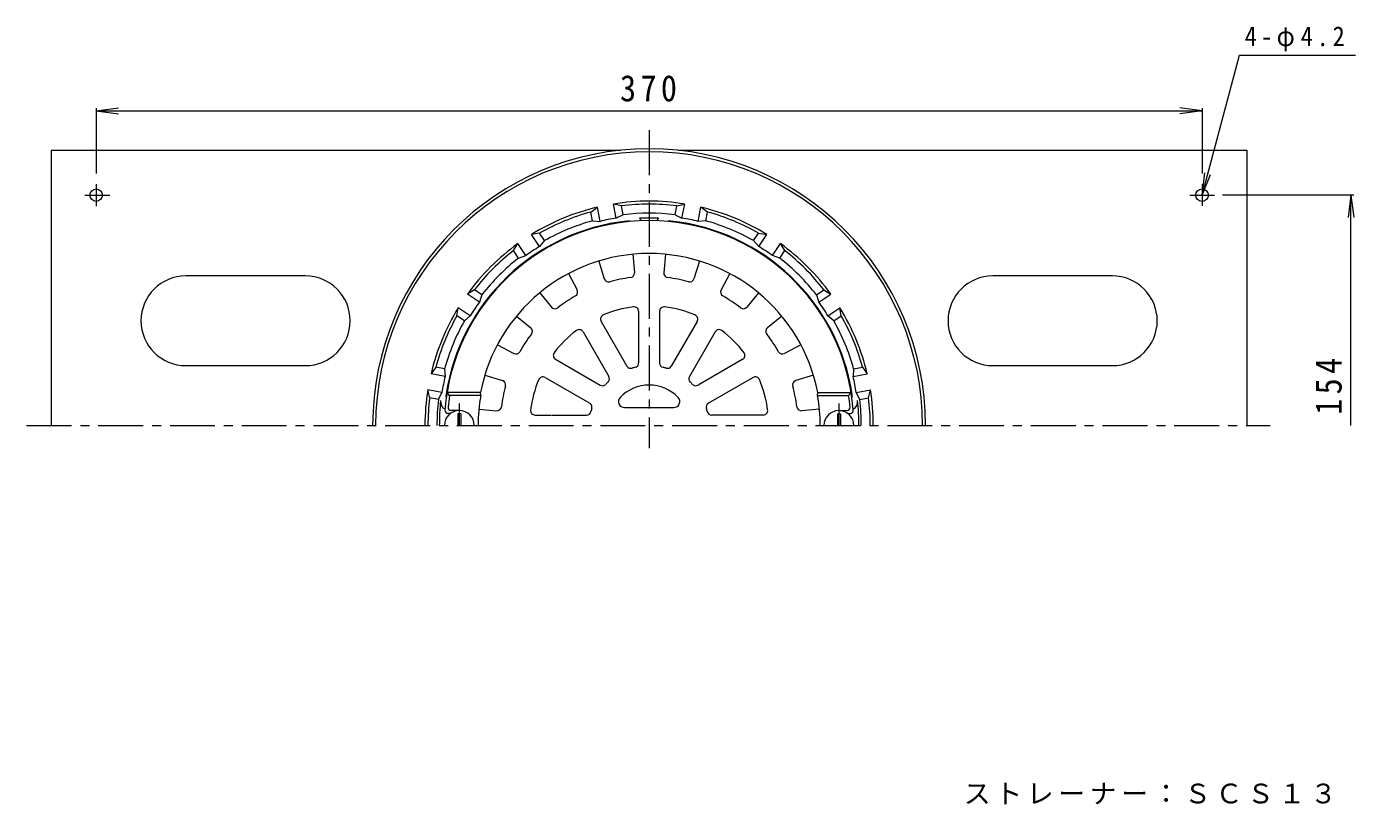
# Model space of a CAD drawing. Units: millimetres, scale not verified. Extents: x -242 to 223, y -346 to 381.
# Drawn here: x -241.9 to 202.7, y 121.2 to 381.2 of the extents above; entities that cross this region are included whole.
import ezdxf

# ---------------------------------------------------------------- set-up
doc = ezdxf.new("R2010")
doc.units = ezdxf.units.MM
doc.header["$LTSCALE"] = 3
doc.linetypes.add('CHAIN1', pattern=[8, 5, -1, 1, -1])
for name, color, linetype, lineweight in [('0-0_通り芯', 3, 'Continuous', 9), ('0-2_仕上', 6, 'Continuous', 9), ('0-4_その他', 7, 'Continuous', 9), ('0-5_寸法', 7, 'Continuous', 9), ('0-A', 2, 'Continuous', 9)]:
    doc.layers.add(name, color=color, linetype=linetype, lineweight=lineweight)
doc.styles.add('ＭＳ ゴシック', font='')
doc.styles.get('ＭＳ ゴシック').set_extended_font_data('MS Gothic')

msp = doc.modelspace()

# ---------------------------------------------------------------- linework, layer by layer
at = {"layer": '0-0_通り芯', "linetype": 'CHAIN1'}
for p, q in [((-33.595, 346.594), (-33.595, 240.332)), ((-241.878, 247.888), (174.214, 247.888))]:
    msp.add_line(p, q, dxfattribs=at)
at = {"layer": '0-0_通り芯'}
for p, q in [((-53.145, 319.259), (-50.915, 320.861)), ((-49.975, 316.139), (-50.915, 320.861)), ((-42.847, 321.307), (-45.52, 321.934)), ((-42.26, 318.357), (-42.847, 321.307)), ((-24.931, 318.357), (-24.344, 321.307)), ((-24.344, 321.307), (-21.671, 321.934)), ((-22.61, 317.212), (-21.671, 321.934)), ((-14.046, 319.259), (-16.276, 320.861)), ((-52.558, 316.309), (-53.145, 319.259)), ((-52.558, 316.309), (-49.975, 316.139)), ((-24.931, 318.357), (-22.61, 317.212)), ((-14.633, 316.309), (-14.046, 319.259)), ((-70.239, 312.178), (-72.949, 311.734)), ((-68.568, 309.677), (-70.239, 312.178)), ((1.377, 309.677), (3.048, 312.178)), ((3.048, 312.178), (5.758, 311.734)), ((3.083, 307.731), (5.758, 311.734)), ((-78.969, 306.345), (-77.522, 308.678)), ((-74.847, 304.676), (-77.522, 308.678)), ((1.377, 309.677), (3.083, 307.731)), ((11.778, 306.345), (10.331, 308.678)), ((-77.298, 303.844), (-78.969, 306.345)), ((-77.298, 303.844), (-74.847, 304.676)), ((10.107, 303.844), (11.778, 306.345)), ((-92.052, 293.261), (-94.386, 291.814)), ((-89.552, 291.59), (-92.052, 293.261)), ((22.361, 291.59), (24.861, 293.261)), ((22.361, 291.59), (23.192, 289.14)), ((23.192, 289.14), (27.195, 291.814)), ((24.861, 293.261), (27.195, 291.814)), ((-97.886, 284.531), (-97.442, 287.241)), ((-93.439, 284.567), (-97.442, 287.241)), ((-95.385, 282.86), (-93.439, 284.567)), ((30.695, 284.531), (30.251, 287.241)), ((-95.385, 282.86), (-97.886, 284.531)), ((28.194, 282.86), (30.695, 284.531)), ((-104.966, 267.437), (-106.568, 265.207)), ((-102.016, 266.85), (-104.966, 267.437)), ((34.825, 266.85), (34.656, 264.268)), ((34.825, 266.85), (37.775, 267.437)), ((37.775, 267.437), (39.377, 265.207)), ((34.656, 264.268), (39.377, 265.207)), ((-107.015, 257.139), (-107.641, 259.812)), ((-102.92, 258.873), (-107.641, 259.812)), ((-104.065, 256.552), (-102.92, 258.873)), ((-104.065, 256.552), (-107.015, 257.139))]:
    msp.add_line(p, q, dxfattribs=at)
for points in [[(-42.26, 318.357), (-44.581, 317.212), (-45.52, 321.934)], [(-14.633, 316.309), (-17.215, 316.139), (-16.276, 320.861)], [(-68.568, 309.677), (-70.274, 307.731), (-72.949, 311.734)], [(10.107, 303.844), (7.656, 304.676), (10.331, 308.678)], [(-89.552, 291.59), (-90.384, 289.14), (-94.386, 291.814)], [(28.194, 282.86), (26.248, 284.566), (30.251, 287.241)], [(-102.016, 266.85), (-101.847, 264.268), (-106.568, 265.207)], [(36.874, 256.552), (35.729, 258.873), (40.45, 259.812)], [(36.874, 256.552), (39.824, 257.139), (40.45, 259.812)]]:
    msp.add_lwpolyline(points, dxfattribs=at)
for centre, radius, start, end in [((-33.595, 247.888), 92.5, 0, 180), ((-33.595, 247.888), 91.5, 0, 180), ((-33.595, 247.888), 75, 103.3513, 121.64867), ((-33.595, 247.888), 75, 80.8513, 99.14867), ((-33.595, 247.888), 74, 82.8183, 97.18169), ((-33.595, 247.888), 75, 58.3513, 76.64867), ((-33.595, 247.888), 68.728, 96.07076, 171.31079), ((-33.595, 247.888), 74, 105.3183, 119.68169), ((-33.595, 247.888), 71, 105.49051, 119.50945), ((-33.595, 247.888), 70.19, 101.25, 103.49538), ((-33.595, 247.888), 70.19, 99.00459, 101.24998), ((-33.595, 247.888), 71, 82.99051, 97.00945), ((-40.595, 313.243), 3, 73.09863, 95.13419), ((-33.595, 235.388), 81.867, 90, 92.21597), ((-40.01, 314.203), 4.416, 28.94321, 42.62891), ((-33.595, 235.388), 81.867, 87.78403, 90), ((-27.181, 314.203), 4.416, 137.37109, 151.05669), ((-26.595, 313.243), 3, 84.86581, 106.90137), ((-33.595, 247.888), 68.728, 8.62746, 83.92924), ((-33.595, 247.888), 70.19, 78.75, 80.99538), ((-33.595, 247.888), 70.19, 76.50459, 78.74998), ((-33.595, 247.888), 71, 60.49051, 74.50945), ((-33.595, 247.888), 74, 60.3183, 74.68169), ((-33.595, 247.888), 75, 125.8513, 144.14867), ((-33.595, 247.888), 70.19, 121.50459, 123.74998), ((-33.595, 247.888), 70.19, 56.25, 58.49538), ((-33.595, 247.888), 75, 35.8513, 54.14867), ((-33.595, 247.888), 74, 127.8183, 142.18169), ((-33.595, 247.888), 71, 127.99051, 142.00945), ((-33.595, 247.888), 70.19, 123.75, 125.99538), ((-33.595, 247.888), 70.19, 54.00459, 56.24998), ((-33.595, 247.888), 71, 37.99051, 52.00945), ((-33.595, 247.888), 74, 37.8183, 52.18169), ((-33.595, 247.888), 70.19, 144.00459, 146.24998), ((-33.595, 247.888), 70.19, 33.75, 35.99538), ((-33.595, 247.888), 75, 148.3513, 166.64867), ((-33.595, 247.888), 70.19, 146.25, 148.49538), ((-33.595, 247.888), 70.19, 31.50459, 33.74998), ((-33.595, 247.888), 75, 13.3513, 31.64867), ((-33.595, 247.888), 74, 150.3183, 164.68169), ((-33.595, 247.888), 71, 150.49051, 164.50945), ((-33.595, 247.888), 71, 15.49051, 29.50945), ((-33.595, 247.888), 74, 15.3183, 29.68169), ((-33.595, 247.888), 70.19, 166.50459, 168.74998), ((-33.595, 247.888), 70.19, 11.25, 13.49538), ((-33.595, 247.888), 75, 170.8513, 180), ((-33.595, 247.888), 70.19, 168.75, 170.99538), ((-98.562, 257.888), 3, 172.65503, 194.42902), ((31.371, 257.888), 3, 345.57211, 7.34497), ((-33.595, 247.888), 70.19, 9.00459, 11.24998), ((-33.595, 247.888), 75, 0, 9.14867), ((-33.595, 247.888), 74, 172.8183, 180), ((-33.595, 247.888), 71, 172.99051, 180), ((-21.095, 247.888), 82.69, 174.2384, 180), ((-100.383, 255.888), 3, 174.23843, 240.00945), ((33.192, 255.888), 3, 299.99051, 5.76157), ((-46.095, 247.888), 82.69, 0, 5.7616), ((-33.595, 247.888), 71, 0, 7.00945), ((-33.595, 247.888), 74, 0, 7.18169)]:
    msp.add_arc(centre, radius, start, end, dxfattribs=at)
at = {"layer": '0-2_仕上'}
for p, q in [((-50.418, 302.872), (-48.605, 296.946)), ((-39.095, 305.124), (-38.503, 298.956)), ((-28.095, 305.124), (-28.688, 298.956)), ((-16.773, 302.872), (-18.586, 296.946)), ((-60.58, 298.662), (-57.672, 293.191)), ((-6.611, 298.662), (-9.519, 293.191)), ((-70.179, 292.249), (-66.236, 287.468)), ((2.988, 292.249), (-0.955, 287.468)), ((-37.095, 286.062), (-37.095, 268.798)), ((-30.095, 286.062), (-30.095, 268.798)), ((-77.957, 284.471), (-73.176, 280.528)), ((-49.651, 282.697), (-41.02, 267.747)), ((-17.54, 282.697), (-26.171, 267.747)), ((10.766, 284.471), (5.985, 280.528)), ((-55.714, 279.197), (-47.082, 264.247)), ((-11.477, 279.197), (-20.109, 264.247)), ((-84.37, 274.872), (-78.898, 271.964)), ((17.179, 274.872), (11.708, 271.964)), ((-64.905, 270.006), (-49.955, 261.374)), ((-2.286, 270.006), (-17.236, 261.374)), ((-88.58, 264.71), (-82.654, 262.897)), ((-68.405, 263.944), (-53.455, 255.312)), ((1.214, 263.944), (-13.736, 255.312)), ((21.389, 264.71), (15.463, 262.897)), ((-90.033, 258.888), (-101.207, 258.888)), ((-100.351, 257.888), (-101.207, 258.888)), ((-89.947, 257.888), (-100.351, 257.888)), ((-89.947, 257.888), (-90.034, 258.888)), ((22.756, 257.888), (22.843, 258.888)), ((22.756, 257.888), (33.16, 257.888)), ((22.843, 258.888), (34.016, 258.888)), ((33.16, 257.888), (34.016, 258.888)), ((-41.857, 253.888), (-25.334, 253.888)), ((-100.095, 251.888), (-100.91, 251.888)), ((-97.095, 252.888), (-99.824, 252.888)), ((-90.565, 253.362), (-84.664, 252.795)), ((-71.769, 251.388), (-66.487, 251.388)), ((-66.3, 251.388), (-54.506, 251.388)), ((4.579, 251.388), (-12.685, 251.388)), ((23.374, 253.362), (17.473, 252.795)), ((29.905, 252.888), (32.633, 252.888)), ((32.905, 251.888), (33.719, 251.888))]:
    msp.add_line(p, q, dxfattribs=at)
at = {"layer": '0-2_仕上', "color": 4, "linetype": 'CHAIN1'}
for p, q in [((-97.096, 255.29), (-97.096, 247.888)), ((29.905, 255.29), (29.905, 247.888))]:
    msp.add_line(p, q, dxfattribs=at)
at = {"layer": '0-2_仕上', "color": 4}
for p, q in [((-96.595, 251.803), (-97.595, 251.803)), ((-97.595, 251.803), (-97.595, 247.888)), ((-96.595, 251.803), (-96.595, 247.888)), ((29.404, 251.803), (30.405, 251.803)), ((29.404, 251.803), (29.404, 247.888)), ((30.405, 251.803), (30.405, 247.888))]:
    msp.add_line(p, q, dxfattribs=at)
at = {"layer": '0-2_仕上'}
for centre, radius, start, end in [((-33.595, 247.888), 68.5, 4.248, 175.752), ((-33.595, 247.888), 57.5, 11.02888, 168.9711), ((-39.996, 298.812), 1.5, 277.16493, 5.48952), ((-27.195, 298.812), 1.5, 174.51088, 262.83612), ((-47.17, 297.385), 1.5, 197.01088, 285.33612), ((-33.595, 247.888), 49.825, 97.16351, 105.33641), ((-33.595, 247.888), 49.825, 74.66351, 82.83641), ((-20.021, 297.385), 1.5, 254.66493, 342.98952), ((-33.595, 247.888), 49.825, 119.66351, 127.83641), ((-58.997, 292.487), 1.5, 299.66493, 27.98952), ((-8.194, 292.487), 1.5, 152.01088, 240.33612), ((-33.595, 247.888), 49.825, 52.16351, 60.33641), ((-65.079, 288.423), 1.5, 219.51088, 307.83612), ((-48.352, 283.447), 1.5, 112.53813, 209.99997), ((-33.595, 247.888), 40, 97.46205, 112.53793), ((-38.595, 286.062), 1.5, 0, 97.46184), ((-28.595, 286.062), 1.5, 82.53813, 179.99997), ((-33.595, 247.888), 40, 67.46205, 82.53793), ((-18.839, 283.447), 1.5, 330, 67.46184), ((-2.112, 288.423), 1.5, 232.16493, 320.48952), ((-74.13, 279.371), 1.5, 322.16493, 50.48952), ((6.94, 279.371), 1.5, 129.51088, 217.83612), ((-33.595, 247.888), 49.825, 142.16351, 150.33641), ((-33.595, 247.888), 40, 127.46205, 142.53793), ((-57.013, 278.447), 1.5, 30, 127.46184), ((-10.178, 278.447), 1.5, 52.53813, 149.99997), ((-33.595, 247.888), 40, 37.46205, 52.53793), ((-33.595, 247.888), 49.825, 29.66351, 37.83641), ((-78.194, 273.289), 1.5, 242.01088, 330.33612), ((-64.155, 271.305), 1.5, 142.53813, 239.99997), ((-3.036, 271.305), 1.5, 300, 37.46184), ((11.004, 273.289), 1.5, 209.66493, 297.98952), ((-39.721, 268.497), 1.5, 209.99997, 286.55249), ((-33.595, 247.888), 20, 103.44771, 106.55229), ((-38.595, 268.798), 1.5, 283.44748, 0), ((-28.595, 268.798), 1.5, 179.99997, 256.55249), ((-33.595, 247.888), 20, 73.44771, 76.55229), ((-27.47, 268.497), 1.5, 253.44748, 330), ((-83.093, 261.463), 1.5, 344.66493, 72.98952), ((-33.595, 247.888), 40, 157.46205, 172.53793), ((-69.155, 262.645), 1.5, 60, 157.46184), ((-33.595, 247.888), 20, 133.44771, 136.55229), ((-48.381, 263.497), 1.5, 313.44748, 30), ((-18.81, 263.497), 1.5, 149.99997, 226.55249), ((-33.595, 247.888), 20, 43.44771, 46.55229), ((1.964, 262.645), 1.5, 22.53813, 119.99997), ((-33.595, 247.888), 40, 7.46205, 22.53793), ((15.902, 261.462), 1.5, 107.01088, 195.33612), ((-33.595, 247.888), 67.5, 171.48036, 174.82346), ((-33.595, 247.888), 57.232, 169.93721, 180), ((-33.595, 247.888), 49.825, 164.66351, 172.83641), ((-49.205, 262.673), 1.5, 239.99997, 316.55249), ((-33.595, 247.888), 13.5, 44.07935, 135.92065), ((-17.986, 262.673), 1.5, 223.44748, 300), ((-33.595, 247.888), 49.825, 7.16351, 15.33641), ((-33.595, 247.888), 57.232, 0, 10.06279), ((-33.595, 247.888), 67.5, 5.17654, 8.51964), ((-99.824, 253.888), 1, 174.8239, 270), ((-84.52, 254.288), 1.5, 264.51088, 352.83612), ((-54.205, 254.013), 1.5, 343.44748, 60), ((-33.595, 247.888), 20, 163.44771, 166.55229), ((-41.857, 255.888), 2, 135.92184, 270), ((-25.334, 255.888), 2, 270, 44.07816), ((-12.986, 254.013), 1.5, 119.99997, 196.55249), ((-33.595, 247.888), 20, 13.44771, 16.55229), ((17.329, 254.288), 1.5, 187.16493, 275.48952), ((32.633, 253.888), 1, 270, 5.1761), ((-100.91, 252.888), 1, 175.75238, 270), ((-71.769, 252.888), 1.5, 172.53813, 269.99997), ((-54.506, 252.888), 1.5, 269.99997, 346.55249), ((-12.685, 252.888), 1.5, 193.44748, 270), ((4.579, 252.888), 1.5, 270, 7.46184), ((33.719, 252.888), 1, 270, 4.24762)]:
    msp.add_arc(centre, radius, start, end, dxfattribs=at)
at = {"layer": '0-2_仕上', "color": 4}
for centre in [(-97.096, 247.888), (29.905, 247.888)]:
    msp.add_arc(centre, 5, 0, 180, dxfattribs=at)
at = {"layer": '0-4_その他'}
for p, q in [((-218.595, 353.105), (-211.16, 354.084)), ((-218.595, 354.005), (-218.595, 332.138)), ((-218.595, 353.105), (151.404, 353.105)), ((-218.595, 353.105), (-211.16, 352.126)), ((151.404, 353.105), (143.969, 354.084)), ((151.404, 353.105), (143.969, 352.126)), ((151.404, 354.005), (151.404, 332.138)), ((202.133, 324.888), (158.224, 324.888)), ((201.233, 324.888), (202.212, 317.452))]:
    msp.add_line(p, q, dxfattribs=at)
msp.add_lwpolyline([(201.233, 247.888), (201.233, 324.888), (200.254, 317.452)], dxfattribs=at)
at = {"layer": '0-5_寸法'}
for p, q in [((151.404, 324.888), (163.932, 371.642)), ((163.932, 371.642), (202.713, 371.642)), ((151.404, 324.888), (152.383, 332.323)), ((151.404, 324.888), (154.275, 331.817))]:
    msp.add_line(p, q, dxfattribs=at)
at = {"layer": '0-A'}
for p, q in [((-233.596, 339.888), (-233.596, 247.888)), ((-233.596, 339.888), (-43.201, 339.888)), ((-23.99, 339.888), (166.405, 339.888)), ((166.405, 339.888), (166.405, 247.888)), ((-222.371, 324.888), (-214.071, 324.888)), ((-218.595, 328.538), (-218.595, 321.167)), ((147.257, 324.888), (155.516, 324.888)), ((151.404, 328.622), (151.404, 321.335)), ((-148.595, 297.888), (-188.596, 297.888)), ((121.405, 297.888), (81.404, 297.888)), ((-188.596, 267.888), (-148.595, 267.888)), ((81.404, 267.888), (121.405, 267.888))]:
    msp.add_line(p, q, dxfattribs=at)
for centre in [(-218.595, 324.888), (151.404, 324.888)]:
    msp.add_circle(centre, 2.1, dxfattribs=at)
for centre, start, end in [((-188.596, 282.888), 90, 270), ((-148.595, 282.888), 270, 90), ((81.404, 282.888), 90, 270), ((121.405, 282.888), 270, 90)]:
    msp.add_arc(centre, 15, start, end, dxfattribs=at)

# ---------------------------------------------------------------- texts
at = {"layer": '0-4_その他', "color": 2, "insert": (-43.345, 356.105), "char_height": 8.798, "attachment_point": 7, "style": 'ＭＳ ゴシック'}
msp.add_mtext('\\T1.27;\\W0.9;370', dxfattribs=at)
at = {"layer": '0-4_その他', "color": 2, "insert": (198.233, 251.424), "char_height": 8.798, "attachment_point": 7, "rotation": 90, "style": 'ＭＳ ゴシック'}
msp.add_mtext('\\T1.27;\\W0.9;154', dxfattribs=at)
at = {"layer": '0-5_寸法', "char_height": 6.598, "attachment_point": 7, "style": 'ＭＳ ゴシック'}
for s, insert in [('\\T1.32;\\W0.9;4-φ4.2', (165.658, 372.928)), ('\\T1.17;ストレーナー：ＳＣＳ１３', (71.687, 121.196))]:
    msp.add_mtext(s, dxfattribs=dict(at, insert=insert))

doc.saveas('drawing.dxf')
